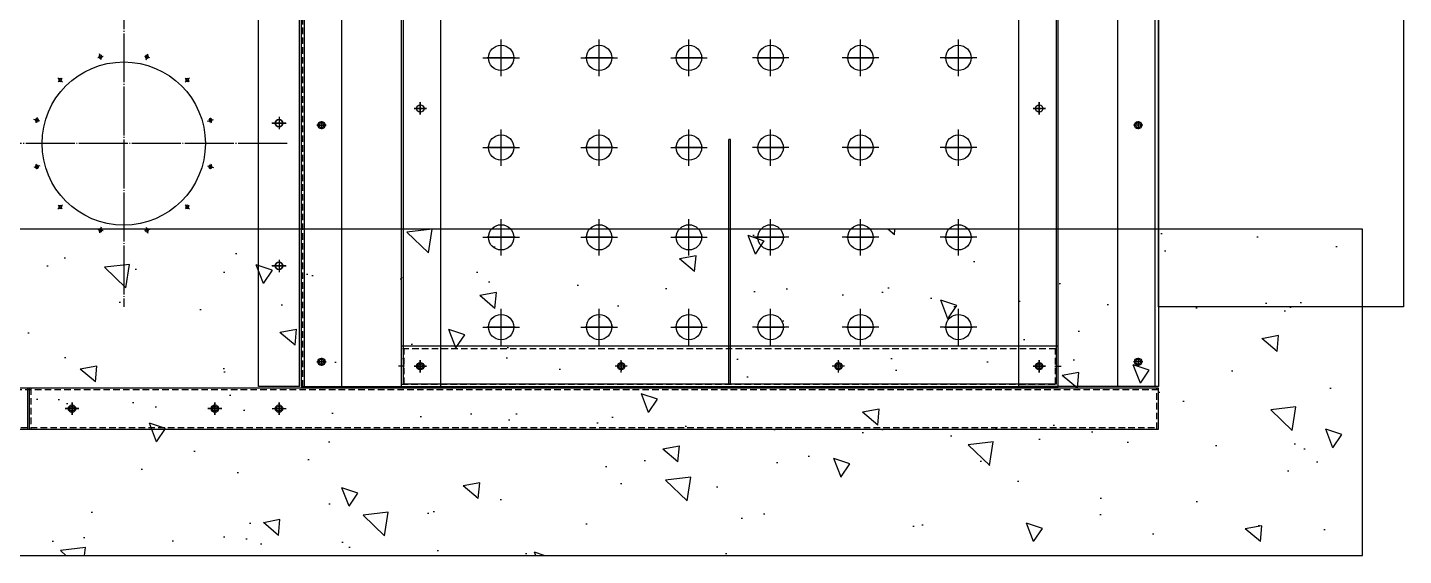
# Model space of a CAD drawing. Header units: millimetres. Extents: x 2760 to 22374, y 2628 to 16497.
# Drawn here: x 9291 to 10976, y 11124 to 11771 of the extents above; entities that cross this region are included whole.
import ezdxf

# ---------------------------------------------------------------- set-up
doc = ezdxf.new("R2010")
doc.units = ezdxf.units.MM
doc.linetypes.add('CENTER', pattern=[65, 60, -2, 1, -2])
doc.linetypes.add('HIDDEN', pattern=[3, 2, -1])
for name, color, linetype in [('2.위생-급수', 5, 'Continuous'), ('CENTER', 1, 'CENTER'), ('숨은선', 5, 'HIDDEN')]:
    doc.layers.add(name, color=color, linetype=linetype)

# ---------------------------------------------------------------- blocks, each defined once
blk = doc.blocks.new('A$C79BC46FD')
blk.add_circle((8.6, 7.5), 4.5)
blk.add_circle((8.6, 7.5), 4.5)
blk.add_circle((8.6, 7.5), 4.5)
blk.add_circle((8.6, 7.5), 4.5)
at = {"layer": 'CENTER'}
for p, q in [((17, 7.5), (0, 7.5)), ((8.6, 0), (8.6, 15)), ((8.6, 0), (8.6, 15)), ((8.6, 0), (8.6, 15)), ((8.6, 0), (8.6, 15))]:
    blk.add_line(p, q, dxfattribs=at)
blk = doc.blocks.new('*U114')
blk.add_circle((0, 0), 2)
blk.add_circle((0, 0), 2)
blk.add_circle((0, 0), 2)
blk.add_circle((0, 0), 2)
at = {"layer": 'CENTER'}
for p, q in [((3.8, 0), (-3.8, 0)), ((0, 3.3), (0, -3.3)), ((0, 3.3), (0, -3.3)), ((0, 3.3), (0, -3.3)), ((0, 3.3), (0, -3.3))]:
    blk.add_line(p, q, dxfattribs=at)
blk = doc.blocks.new('*U116')
at = {"color": 0, "linetype": 'ByBlock', "lineweight": -2, "transparency": 16777216}
for p, rotation in [((336577.1, 109247.9), 269.9999999999999), ((336522.1, 109233.2), 299.9999999999999), ((336632.1, 109233.2), 239.9999999999999), ((336481.8, 109192.9), 329.9999999999999), ((336672.4, 109192.9), 209.9999999999999), ((336687.1, 109137.9), 180), ((336481.8, 109082.9), 29.99999999999998), ((336672.4, 109082.9), 150), ((336522.1, 109042.6), 59.99999999999996), ((336632.1, 109042.6), 119.9999999999999), ((336577.1, 109027.8), 89.99999999999997)]:
    blk.add_blockref('*U114', p, dxfattribs=dict(at, rotation=rotation))
blk.add_blockref('*U114', (336467.1, 109137.9), dxfattribs=at)

msp = doc.modelspace()

# ---------------------------------------------------------------- hatches: boundary and pattern name
h = msp.add_hatch()
h.set_pattern_fill('AR-CONC', color=8, scale=1.28, angle=90)
h.set_pattern_definition([(140, (-15019.24, 13031.05), (20.402, 233.1964), [24.384, -268.224]), (85, (-15019.24, 13031.05), (-244.5528, -45.1116), [19.5072, -214.58]), (190.4514, (-15017.54, 13050.48), (-224.1507, 188.0848), [20.7232, -227.9555]), (136.1842, (-15084.26, 13031.05), (53.8142, 346.9812), [36.576, -402.336]), (186.6356, (-15079.78, 13059.96), (-316.7054, 303.8773), [31.085, -341.9336]), (81.1842, (-15084.26, 13031.05), (-316.7054, 303.8773), [29.2608, -321.8685]), (111, (-15068, 13063.56), (130.8995, 194.0664), [24.384, -268.224]), (56, (-15068, 13063.56), (-235.7606, 79.1066), [19.5072, -214.5792]), (161.4514, (-15057.1, 13079.73), (-104.8611, 273.173), [20.7232, -227.9551]), (127.5, (-15019.24, 13031.05), (-108.23045, 3.9534), [0, -211.97824, 0, -217.8304, 0, -215.392]), (97.5, (-15019.24, 13031.05), (-128.23114, 85.52917), [0, -124.19584, 0, -207.10144, 0, -82.0928]), (57.5, (-15019.24, 12958.545), (7.3328, 173.55596), [0, -81.28, 0, -253.5936, 0, -336.4992]), (47.5, (-15019.24, 12926.03), (-32.5459, 189.60535), [0, -105.664, 0, -168.4122, 0, -238.9632])])
h.paths.add_polyline_path([(10926.136, 11523.608), (5826.136, 11523.608), (5826.136, 11123.608), (10926.136, 11123.608)])

# ---------------------------------------------------------------- linework, layer by layer
at = {"color": 7}
for p, q in [((9574.145, 11330.608), (9574.145, 13276.608)), ((9574.145, 11330.608), (9574.145, 13276.608)), ((9626.145, 13276.608), (9626.145, 11330.608)), ((9626.145, 13276.608), (9626.145, 11330.608)), ((9676.145, 11330.608), (9676.145, 13276.608)), ((9676.145, 11330.608), (9676.145, 13276.608)), ((9751.145, 13273.608), (9751.145, 11333.608)), ((10551.145, 11333.608), (10551.145, 13273.608)), ((10626.145, 11330.608), (10626.145, 13276.608)), ((10676.145, 13276.608), (10676.145, 11330.608)), ((9624.145, 11330.608), (9624.145, 12027.608)), ((9624.145, 11330.608), (9624.145, 12027.608)), ((10150.145, 11333.608), (10150.145, 11633.608)), ((10152.145, 11633.608), (10150.145, 11633.608)), ((10152.145, 11333.608), (10152.145, 11633.608)), ((10676.145, 11328.608), (9043.145, 11328.608)), ((9291.145, 11328.608), (9291.145, 11278.608)), ((9291.145, 11328.608), (9291.145, 11278.608)), ((9291.145, 11328.608), (9291.145, 11278.608)), ((9291.145, 11328.608), (9291.145, 11278.608)), ((9293.145, 11328.608), (9293.145, 11278.608)), ((9293.145, 11328.608), (9293.145, 11278.608)), ((9293.145, 11328.608), (9293.145, 11278.608)), ((9293.145, 11328.608), (9293.145, 11278.608)), ((9624.145, 11330.608), (9574.145, 11330.608)), ((9624.145, 11330.608), (9574.145, 11330.608)), ((9624.145, 11330.608), (9574.145, 11330.608)), ((9624.145, 11330.608), (9574.145, 11330.608)), ((9626.145, 11330.608), (9676.145, 11330.608)), ((9626.145, 11330.608), (9676.145, 11330.608)), ((10551.145, 11333.608), (9751.145, 11333.608)), ((10676.145, 11330.608), (10626.145, 11330.608)), ((10676.145, 11278.608), (10676.145, 11328.608)), ((10676.145, 11278.608), (10676.145, 11328.608)), ((7128.145, 11278.608), (9624.145, 11278.608)), ((9043.145, 11278.608), (10676.145, 11278.608))]:
    msp.add_line(p, q, dxfattribs=at)
for p, q in [((9630.145, 11330.608), (9630.145, 13276.608)), ((9630.145, 11330.608), (9630.145, 13276.608)), ((9749.145, 11330.608), (9749.145, 13276.608)), ((9797.145, 11330.608), (9797.145, 13276.608)), ((10505.145, 11330.608), (10505.145, 13276.608)), ((10553.145, 11330.608), (10553.145, 13276.608)), ((10672.145, 11330.608), (10672.145, 13276.608)), ((9749.145, 11330.608), (9749.145, 11380.608)), ((9749.145, 11380.608), (10553.145, 11380.608)), ((10553.145, 11330.608), (10553.145, 11380.608)), ((9630.145, 11330.608), (9797.145, 11330.608)), ((9749.145, 11330.608), (10553.145, 11330.608)), ((10672.145, 11330.608), (10505.145, 11330.608))]:
    msp.add_line(p, q)
at = {"color": 8}
msp.add_lwpolyline([(5826.136, 11523.608), (5826.136, 11123.608), (10926.136, 11123.608), (10926.136, 11523.608)], close=True, dxfattribs=at)
for centre, radius in [((9871.145, 11733.608), 15.5), ((9991.145, 11733.608), 15.5), ((10101.145, 11733.608), 15.5), ((10201.145, 11733.608), 15.5), ((10311.145, 11733.608), 15.5), ((10431.145, 11733.608), 15.5), ((9772.145, 11671.608), 4.5), ((9772.145, 11671.608), 4.5), ((10530.145, 11671.608), 4.5), ((10530.145, 11671.608), 4.5), ((9599.145, 11653.608), 4.5), ((9599.145, 11653.608), 4.5), ((9599.145, 11653.608), 4.5), ((9599.145, 11653.608), 4.5), ((9599.145, 11653.608), 4.5), ((9599.145, 11653.608), 4.5), ((9599.145, 11653.608), 4.5), ((9599.145, 11653.608), 4.5), ((9651.145, 11651.108), 4.5), ((9651.145, 11651.108), 4.5), ((9651.145, 11651.108), 4.5), ((9651.145, 11651.108), 4.5), ((9651.145, 11651.108), 3), ((9651.145, 11651.108), 3), ((9651.145, 11651.108), 3), ((9651.145, 11651.108), 3), ((10651.145, 11651.108), 4.5), ((10651.145, 11651.108), 3), ((9871.145, 11623.608), 15.5), ((9991.145, 11623.608), 15.5), ((10101.145, 11623.608), 15.5), ((10201.145, 11623.608), 15.5), ((10311.145, 11623.608), 15.5), ((10431.145, 11623.608), 15.5), ((9871.145, 11513.608), 15.5), ((9991.145, 11513.608), 15.5), ((10101.145, 11513.608), 15.5), ((10201.145, 11513.608), 15.5), ((10311.145, 11513.608), 15.5), ((10431.145, 11513.608), 15.5), ((9599.145, 11478.608), 4.5), ((9599.145, 11478.608), 4.5), ((9599.145, 11478.608), 4.5), ((9599.145, 11478.608), 4.5), ((9599.145, 11478.608), 4.5), ((9599.145, 11478.608), 4.5), ((9599.145, 11478.608), 4.5), ((9599.145, 11478.608), 4.5), ((9871.145, 11403.608), 15.5), ((9991.145, 11403.608), 15.5), ((10101.145, 11403.608), 15.5), ((10201.145, 11403.608), 15.5), ((10311.145, 11403.608), 15.5), ((10431.145, 11403.608), 15.5), ((9651.145, 11361.108), 4.5), ((9651.145, 11361.108), 4.5), ((9651.145, 11361.108), 4.5), ((9651.145, 11361.108), 4.5), ((9651.145, 11361.108), 3), ((9651.145, 11361.108), 3), ((9651.145, 11361.108), 3), ((9651.145, 11361.108), 3), ((9772.145, 11355.608), 4.5), ((9772.145, 11355.608), 4.5), ((9772.145, 11355.608), 3), ((10018.145, 11355.608), 4.5), ((10018.145, 11355.608), 3), ((10284.145, 11355.608), 4.5), ((10284.145, 11355.608), 3), ((10530.145, 11355.608), 4.5), ((10530.145, 11355.608), 4.5), ((10530.145, 11355.608), 3), ((10651.145, 11361.108), 4.5), ((10651.145, 11361.108), 3), ((9345.645, 11303.608), 4.5), ((9345.645, 11303.608), 4.5), ((9345.645, 11303.608), 3), ((9345.645, 11303.608), 3), ((9345.645, 11303.608), 3), ((9345.645, 11303.608), 3), ((9345.645, 11303.608), 3), ((9345.645, 11303.608), 3), ((9345.645, 11303.608), 3), ((9345.645, 11303.608), 3), ((9345.645, 11303.608), 3), ((9345.645, 11303.608), 3), ((9345.645, 11303.608), 3), ((9345.645, 11303.608), 3), ((9345.645, 11303.608), 3), ((9345.645, 11303.608), 3), ((9345.645, 11303.608), 3), ((9345.645, 11303.608), 3), ((9520.645, 11303.608), 4.5), ((9520.645, 11303.608), 4.5), ((9520.645, 11303.608), 3), ((9520.645, 11303.608), 3), ((9520.645, 11303.608), 3), ((9520.645, 11303.608), 3), ((9520.645, 11303.608), 3), ((9520.645, 11303.608), 3), ((9520.645, 11303.608), 3), ((9520.645, 11303.608), 3), ((9520.645, 11303.608), 3), ((9520.645, 11303.608), 3), ((9520.645, 11303.608), 3), ((9520.645, 11303.608), 3), ((9520.645, 11303.608), 3), ((9520.645, 11303.608), 3), ((9520.645, 11303.608), 3), ((9520.645, 11303.608), 3), ((9599.145, 11303.608), 3), ((9599.145, 11303.608), 3), ((9599.145, 11303.608), 3), ((9599.145, 11303.608), 3), ((9599.145, 11303.608), 3), ((9599.145, 11303.608), 3), ((9599.145, 11303.608), 3), ((9599.145, 11303.608), 3), ((9599.145, 11303.608), 3), ((9599.145, 11303.608), 3), ((9599.145, 11303.608), 3), ((9599.145, 11303.608), 3), ((9599.145, 11303.608), 3), ((9599.145, 11303.608), 3), ((9599.145, 11303.608), 3), ((9599.145, 11303.608), 3)]:
    msp.add_circle(centre, radius)
at = {"color": 7}
msp.add_circle((9408.932, 11628.608), 100, dxfattribs=at)
at = {"layer": '2.위생-급수', "color": 4}
msp.add_lwpolyline([(10976.145, 11428.608), (10676.145, 11428.608), (10676.145, 13178.608), (10976.145, 13178.608)], close=True, dxfattribs=at)
at = {"layer": 'CENTER'}
for p, q in [((9408.932, 11828.608), (9408.932, 11428.608)), ((9871.145, 11711.279), (9871.145, 11755.938)), ((9871.145, 11716.432), (9871.145, 11750.785)), ((9991.145, 11711.279), (9991.145, 11755.938)), ((9991.145, 11716.432), (9991.145, 11750.785)), ((10101.145, 11711.279), (10101.145, 11755.938)), ((10101.145, 11716.432), (10101.145, 11750.785)), ((10201.145, 11711.279), (10201.145, 11755.938)), ((10201.145, 11716.432), (10201.145, 11750.785)), ((10311.145, 11711.279), (10311.145, 11755.938)), ((10311.145, 11716.432), (10311.145, 11750.785)), ((10431.145, 11711.279), (10431.145, 11755.938)), ((10431.145, 11716.432), (10431.145, 11750.785)), ((9848.816, 11733.608), (9893.474, 11733.608)), ((9888.321, 11733.608), (9853.969, 11733.608)), ((9853.969, 11733.608), (9888.321, 11733.608)), ((9888.321, 11733.608), (9853.969, 11733.608)), ((9968.816, 11733.608), (10013.474, 11733.608)), ((10008.321, 11733.608), (9973.969, 11733.608)), ((9973.969, 11733.608), (10008.321, 11733.608)), ((10008.321, 11733.608), (9973.969, 11733.608)), ((10078.816, 11733.608), (10123.474, 11733.608)), ((10118.321, 11733.608), (10083.969, 11733.608)), ((10083.969, 11733.608), (10118.321, 11733.608)), ((10118.321, 11733.608), (10083.969, 11733.608)), ((10223.474, 11733.608), (10178.816, 11733.608)), ((10183.969, 11733.608), (10218.321, 11733.608)), ((10218.321, 11733.608), (10183.969, 11733.608)), ((10183.969, 11733.608), (10218.321, 11733.608)), ((10333.474, 11733.608), (10288.816, 11733.608)), ((10293.969, 11733.608), (10328.321, 11733.608)), ((10328.321, 11733.608), (10293.969, 11733.608)), ((10293.969, 11733.608), (10328.321, 11733.608)), ((10453.474, 11733.608), (10408.816, 11733.608)), ((10448.321, 11733.608), (10413.969, 11733.608)), ((10413.969, 11733.608), (10448.321, 11733.608)), ((10413.969, 11733.608), (10448.321, 11733.608)), ((9772.145, 11679.108), (9772.145, 11664.108)), ((9772.145, 11664.108), (9772.145, 11679.108)), ((9772.145, 11665.883), (9772.145, 11677.334)), ((9772.145, 11677.334), (9772.145, 11665.883)), ((9772.145, 11677.334), (9772.145, 11665.883)), ((9772.145, 11665.883), (9772.145, 11677.334)), ((10530.145, 11679.108), (10530.145, 11664.108)), ((10530.145, 11664.108), (10530.145, 11679.108)), ((10530.145, 11665.883), (10530.145, 11677.334)), ((10530.145, 11677.334), (10530.145, 11665.883)), ((10530.145, 11677.334), (10530.145, 11665.883)), ((10530.145, 11665.883), (10530.145, 11677.334)), ((9599.145, 11661.108), (9599.145, 11646.108)), ((9599.145, 11661.108), (9599.145, 11646.108)), ((9599.145, 11661.108), (9599.145, 11646.108)), ((9599.145, 11661.108), (9599.145, 11646.108)), ((9599.145, 11661.108), (9599.145, 11646.108)), ((9599.145, 11661.108), (9599.145, 11646.108)), ((9599.145, 11661.108), (9599.145, 11646.108)), ((9599.145, 11661.108), (9599.145, 11646.108)), ((9779.645, 11671.608), (9764.645, 11671.608)), ((9764.645, 11671.608), (9779.645, 11671.608)), ((10522.645, 11671.608), (10537.645, 11671.608)), ((10537.645, 11671.608), (10522.645, 11671.608)), ((9607.571, 11653.608), (9590.529, 11653.608)), ((9607.571, 11653.608), (9590.529, 11653.608)), ((9656.763, 11651.108), (9645.401, 11651.108)), ((9656.763, 11651.108), (9645.401, 11651.108)), ((9656.763, 11651.108), (9645.401, 11651.108)), ((9656.763, 11651.108), (9645.401, 11651.108)), ((9645.528, 11651.108), (9656.889, 11651.108)), ((9645.528, 11651.108), (9656.889, 11651.108)), ((9645.528, 11651.108), (9656.889, 11651.108)), ((9645.528, 11651.108), (9656.889, 11651.108)), ((9651.145, 11656.108), (9651.145, 11646.108)), ((9651.145, 11656.108), (9651.145, 11646.108)), ((9651.145, 11656.108), (9651.145, 11646.108)), ((9651.145, 11656.108), (9651.145, 11646.108)), ((9651.145, 11656.108), (9651.145, 11646.108)), ((9651.145, 11656.108), (9651.145, 11646.108)), ((9651.145, 11656.108), (9651.145, 11646.108)), ((9651.145, 11656.108), (9651.145, 11646.108)), ((9651.145, 11656.108), (9651.145, 11646.108)), ((9651.145, 11656.108), (9651.145, 11646.108)), ((9651.145, 11656.108), (9651.145, 11646.108)), ((9651.145, 11656.108), (9651.145, 11646.108)), ((9651.145, 11656.108), (9651.145, 11646.108)), ((9651.145, 11656.108), (9651.145, 11646.108)), ((9651.145, 11656.108), (9651.145, 11646.108)), ((9651.145, 11656.108), (9651.145, 11646.108)), ((9651.145, 11656.108), (9651.145, 11646.108)), ((9651.145, 11656.108), (9651.145, 11646.108)), ((9651.145, 11656.108), (9651.145, 11646.108)), ((9651.145, 11656.108), (9651.145, 11646.108)), ((9651.145, 11656.108), (9651.145, 11646.108)), ((9651.145, 11656.108), (9651.145, 11646.108)), ((9651.145, 11656.108), (9651.145, 11646.108)), ((9651.145, 11656.108), (9651.145, 11646.108)), ((9651.145, 11656.108), (9651.145, 11646.108)), ((9651.145, 11656.108), (9651.145, 11646.108)), ((9651.145, 11656.108), (9651.145, 11646.108)), ((9651.145, 11656.108), (9651.145, 11646.108)), ((9651.145, 11656.108), (9651.145, 11646.108)), ((9651.145, 11656.108), (9651.145, 11646.108)), ((9651.145, 11656.108), (9651.145, 11646.108)), ((9651.145, 11656.108), (9651.145, 11646.108)), ((9871.145, 11601.279), (9871.145, 11645.938)), ((9991.145, 11601.279), (9991.145, 11645.938)), ((10101.145, 11601.279), (10101.145, 11645.938)), ((10201.145, 11601.279), (10201.145, 11645.938)), ((10311.145, 11601.279), (10311.145, 11645.938)), ((10431.145, 11601.279), (10431.145, 11645.938)), ((10656.763, 11651.108), (10645.401, 11651.108)), ((10656.763, 11651.108), (10645.401, 11651.108)), ((10651.145, 11656.108), (10651.145, 11646.108)), ((10651.145, 11656.108), (10651.145, 11646.108)), ((10651.145, 11656.108), (10651.145, 11646.108)), ((10651.145, 11656.108), (10651.145, 11646.108)), ((10651.145, 11656.108), (10651.145, 11646.108)), ((10651.145, 11656.108), (10651.145, 11646.108)), ((10651.145, 11656.108), (10651.145, 11646.108)), ((10651.145, 11656.108), (10651.145, 11646.108)), ((9608.932, 11628.608), (9208.932, 11628.608)), ((9871.145, 11606.432), (9871.145, 11640.785)), ((9991.145, 11606.432), (9991.145, 11640.785)), ((10101.145, 11606.432), (10101.145, 11640.785)), ((10201.145, 11606.432), (10201.145, 11640.785)), ((10311.145, 11606.432), (10311.145, 11640.785)), ((10431.145, 11606.432), (10431.145, 11640.785)), ((9848.816, 11623.608), (9893.474, 11623.608)), ((9888.321, 11623.608), (9853.969, 11623.608)), ((9853.969, 11623.608), (9888.321, 11623.608)), ((9888.321, 11623.608), (9853.969, 11623.608)), ((9968.816, 11623.608), (10013.474, 11623.608)), ((10008.321, 11623.608), (9973.969, 11623.608)), ((9973.969, 11623.608), (10008.321, 11623.608)), ((10008.321, 11623.608), (9973.969, 11623.608)), ((10078.816, 11623.608), (10123.474, 11623.608)), ((10118.321, 11623.608), (10083.969, 11623.608)), ((10083.969, 11623.608), (10118.321, 11623.608)), ((10118.321, 11623.608), (10083.969, 11623.608)), ((10223.474, 11623.608), (10178.816, 11623.608)), ((10183.969, 11623.608), (10218.321, 11623.608)), ((10218.321, 11623.608), (10183.969, 11623.608)), ((10183.969, 11623.608), (10218.321, 11623.608)), ((10333.474, 11623.608), (10288.816, 11623.608)), ((10293.969, 11623.608), (10328.321, 11623.608)), ((10328.321, 11623.608), (10293.969, 11623.608)), ((10293.969, 11623.608), (10328.321, 11623.608)), ((10453.474, 11623.608), (10408.816, 11623.608)), ((10413.969, 11623.608), (10448.321, 11623.608)), ((10448.321, 11623.608), (10413.969, 11623.608)), ((10413.969, 11623.608), (10448.321, 11623.608)), ((9871.145, 11491.279), (9871.145, 11535.938)), ((9871.145, 11496.432), (9871.145, 11530.785)), ((9991.145, 11491.279), (9991.145, 11535.938)), ((9991.145, 11496.432), (9991.145, 11530.785)), ((10101.145, 11491.279), (10101.145, 11535.938)), ((10101.145, 11496.432), (10101.145, 11530.785)), ((10201.145, 11491.279), (10201.145, 11535.938)), ((10201.145, 11496.432), (10201.145, 11530.785)), ((10311.145, 11491.279), (10311.145, 11535.938)), ((10311.145, 11496.432), (10311.145, 11530.785)), ((10431.145, 11491.279), (10431.145, 11535.938)), ((10431.145, 11496.432), (10431.145, 11530.785)), ((9848.816, 11513.608), (9893.474, 11513.608)), ((9888.321, 11513.608), (9853.969, 11513.608)), ((9853.969, 11513.608), (9888.321, 11513.608)), ((9888.321, 11513.608), (9853.969, 11513.608)), ((9968.816, 11513.608), (10013.474, 11513.608)), ((10008.321, 11513.608), (9973.969, 11513.608)), ((9973.969, 11513.608), (10008.321, 11513.608)), ((10008.321, 11513.608), (9973.969, 11513.608)), ((10078.816, 11513.608), (10123.474, 11513.608)), ((10118.321, 11513.608), (10083.969, 11513.608)), ((10083.969, 11513.608), (10118.321, 11513.608)), ((10118.321, 11513.608), (10083.969, 11513.608)), ((10223.474, 11513.608), (10178.816, 11513.608)), ((10183.969, 11513.608), (10218.321, 11513.608)), ((10218.321, 11513.608), (10183.969, 11513.608)), ((10183.969, 11513.608), (10218.321, 11513.608)), ((10333.474, 11513.608), (10288.816, 11513.608)), ((10293.969, 11513.608), (10328.321, 11513.608)), ((10328.321, 11513.608), (10293.969, 11513.608)), ((10293.969, 11513.608), (10328.321, 11513.608)), ((10453.474, 11513.608), (10408.816, 11513.608)), ((10413.969, 11513.608), (10448.321, 11513.608)), ((10448.321, 11513.608), (10413.969, 11513.608)), ((10413.969, 11513.608), (10448.321, 11513.608)), ((9607.571, 11478.608), (9590.529, 11478.608)), ((9607.571, 11478.608), (9590.529, 11478.608)), ((9599.145, 11486.108), (9599.145, 11471.108)), ((9599.145, 11486.108), (9599.145, 11471.108)), ((9599.145, 11486.108), (9599.145, 11471.108)), ((9599.145, 11486.108), (9599.145, 11471.108)), ((9599.145, 11486.108), (9599.145, 11471.108)), ((9599.145, 11486.108), (9599.145, 11471.108)), ((9599.145, 11486.108), (9599.145, 11471.108)), ((9599.145, 11486.108), (9599.145, 11471.108)), ((9871.145, 11381.279), (9871.145, 11425.938)), ((9991.145, 11381.279), (9991.145, 11425.938)), ((10101.145, 11381.279), (10101.145, 11425.938)), ((10201.145, 11381.279), (10201.145, 11425.938)), ((10311.145, 11381.279), (10311.145, 11425.938)), ((10431.145, 11381.279), (10431.145, 11425.938)), ((9871.145, 11386.432), (9871.145, 11420.785)), ((9991.145, 11386.432), (9991.145, 11420.785)), ((10101.145, 11386.432), (10101.145, 11420.785)), ((10201.145, 11386.432), (10201.145, 11420.785)), ((10311.145, 11386.432), (10311.145, 11420.785)), ((10431.145, 11386.432), (10431.145, 11420.785)), ((9848.816, 11403.608), (9893.474, 11403.608)), ((9888.321, 11403.608), (9853.969, 11403.608)), ((9853.969, 11403.608), (9888.321, 11403.608)), ((9888.321, 11403.608), (9853.969, 11403.608)), ((9968.816, 11403.608), (10013.474, 11403.608)), ((10008.321, 11403.608), (9973.969, 11403.608)), ((9973.969, 11403.608), (10008.321, 11403.608)), ((10008.321, 11403.608), (9973.969, 11403.608)), ((10078.816, 11403.608), (10123.474, 11403.608)), ((10118.321, 11403.608), (10083.969, 11403.608)), ((10083.969, 11403.608), (10118.321, 11403.608)), ((10118.321, 11403.608), (10083.969, 11403.608)), ((10223.474, 11403.608), (10178.816, 11403.608)), ((10183.969, 11403.608), (10218.321, 11403.608)), ((10218.321, 11403.608), (10183.969, 11403.608)), ((10183.969, 11403.608), (10218.321, 11403.608)), ((10333.474, 11403.608), (10288.816, 11403.608)), ((10293.969, 11403.608), (10328.321, 11403.608)), ((10328.321, 11403.608), (10293.969, 11403.608)), ((10293.969, 11403.608), (10328.321, 11403.608)), ((10453.474, 11403.608), (10408.816, 11403.608)), ((10413.969, 11403.608), (10448.321, 11403.608)), ((10448.321, 11403.608), (10413.969, 11403.608)), ((10413.969, 11403.608), (10448.321, 11403.608)), ((9656.763, 11361.108), (9645.401, 11361.108)), ((9656.763, 11361.108), (9645.401, 11361.108)), ((9656.763, 11361.108), (9645.401, 11361.108)), ((9656.763, 11361.108), (9645.401, 11361.108)), ((9645.528, 11361.108), (9656.889, 11361.108)), ((9645.528, 11361.108), (9656.889, 11361.108)), ((9645.528, 11361.108), (9656.889, 11361.108)), ((9645.528, 11361.108), (9656.889, 11361.108)), ((9651.145, 11366.108), (9651.145, 11356.108)), ((9651.145, 11366.108), (9651.145, 11356.108)), ((9651.145, 11366.108), (9651.145, 11356.108)), ((9651.145, 11366.108), (9651.145, 11356.108)), ((9651.145, 11366.108), (9651.145, 11356.108)), ((9651.145, 11366.108), (9651.145, 11356.108)), ((9651.145, 11366.108), (9651.145, 11356.108)), ((9651.145, 11366.108), (9651.145, 11356.108)), ((9651.145, 11366.108), (9651.145, 11356.108)), ((9651.145, 11366.108), (9651.145, 11356.108)), ((9651.145, 11366.108), (9651.145, 11356.108)), ((9651.145, 11366.108), (9651.145, 11356.108)), ((9651.145, 11366.108), (9651.145, 11356.108)), ((9651.145, 11366.108), (9651.145, 11356.108)), ((9651.145, 11366.108), (9651.145, 11356.108)), ((9651.145, 11366.108), (9651.145, 11356.108)), ((9651.145, 11366.108), (9651.145, 11356.108)), ((9651.145, 11366.108), (9651.145, 11356.108)), ((9651.145, 11366.108), (9651.145, 11356.108)), ((9651.145, 11366.108), (9651.145, 11356.108)), ((9651.145, 11366.108), (9651.145, 11356.108)), ((9651.145, 11366.108), (9651.145, 11356.108)), ((9651.145, 11366.108), (9651.145, 11356.108)), ((9651.145, 11366.108), (9651.145, 11356.108)), ((9651.145, 11366.108), (9651.145, 11356.108)), ((9651.145, 11366.108), (9651.145, 11356.108)), ((9651.145, 11366.108), (9651.145, 11356.108)), ((9651.145, 11366.108), (9651.145, 11356.108)), ((9651.145, 11366.108), (9651.145, 11356.108)), ((9651.145, 11366.108), (9651.145, 11356.108)), ((9651.145, 11366.108), (9651.145, 11356.108)), ((9651.145, 11366.108), (9651.145, 11356.108)), ((9772.145, 11363.108), (9772.145, 11348.108)), ((9772.145, 11348.108), (9772.145, 11363.108)), ((9772.145, 11348.108), (9772.145, 11363.108)), ((9772.145, 11349.883), (9772.145, 11361.334)), ((9772.145, 11361.334), (9772.145, 11349.883)), ((9772.145, 11361.334), (9772.145, 11349.883)), ((9772.145, 11349.883), (9772.145, 11361.334)), ((9772.145, 11361.334), (9772.145, 11349.883)), ((9772.145, 11349.883), (9772.145, 11361.334)), ((10018.145, 11348.108), (10018.145, 11363.108)), ((10018.145, 11348.108), (10018.145, 11363.108)), ((10018.145, 11361.334), (10018.145, 11349.883)), ((10018.145, 11349.883), (10018.145, 11361.334)), ((10018.145, 11361.334), (10018.145, 11349.883)), ((10018.145, 11349.883), (10018.145, 11361.334)), ((10284.145, 11348.108), (10284.145, 11363.108)), ((10284.145, 11348.108), (10284.145, 11363.108)), ((10284.145, 11361.334), (10284.145, 11349.883)), ((10284.145, 11349.883), (10284.145, 11361.334)), ((10284.145, 11361.334), (10284.145, 11349.883)), ((10284.145, 11349.883), (10284.145, 11361.334)), ((10530.145, 11363.108), (10530.145, 11348.108)), ((10530.145, 11348.108), (10530.145, 11363.108)), ((10530.145, 11348.108), (10530.145, 11363.108)), ((10530.145, 11349.883), (10530.145, 11361.334)), ((10530.145, 11361.334), (10530.145, 11349.883)), ((10530.145, 11361.334), (10530.145, 11349.883)), ((10530.145, 11349.883), (10530.145, 11361.334)), ((10530.145, 11361.334), (10530.145, 11349.883)), ((10530.145, 11349.883), (10530.145, 11361.334)), ((10656.763, 11361.108), (10645.401, 11361.108)), ((10656.763, 11361.108), (10645.401, 11361.108)), ((10651.145, 11366.108), (10651.145, 11356.108)), ((10651.145, 11366.108), (10651.145, 11356.108)), ((10651.145, 11366.108), (10651.145, 11356.108)), ((10651.145, 11366.108), (10651.145, 11356.108)), ((10651.145, 11366.108), (10651.145, 11356.108)), ((10651.145, 11366.108), (10651.145, 11356.108)), ((10651.145, 11366.108), (10651.145, 11356.108)), ((10651.145, 11366.108), (10651.145, 11356.108)), ((9752.974, 11355.608), (9745.316, 11355.608)), ((9779.645, 11355.608), (9764.645, 11355.608)), ((9764.645, 11355.608), (9779.645, 11355.608)), ((9779.645, 11355.608), (9764.645, 11355.608)), ((10025.645, 11355.608), (10010.645, 11355.608)), ((10025.645, 11355.608), (10010.645, 11355.608)), ((10291.645, 11355.608), (10276.645, 11355.608)), ((10291.645, 11355.608), (10276.645, 11355.608)), ((10522.645, 11355.608), (10537.645, 11355.608)), ((10537.645, 11355.608), (10522.645, 11355.608)), ((10537.645, 11355.608), (10522.645, 11355.608)), ((10549.316, 11355.608), (10556.974, 11355.608)), ((9345.645, 11296.108), (9345.645, 11311.108)), ((9345.645, 11296.108), (9345.645, 11311.108)), ((9345.645, 11296.108), (9345.645, 11311.108)), ((9345.645, 11296.108), (9345.645, 11311.108)), ((9345.645, 11296.108), (9345.645, 11311.108)), ((9345.645, 11296.108), (9345.645, 11311.108)), ((9345.645, 11296.108), (9345.645, 11311.108)), ((9345.645, 11296.108), (9345.645, 11311.108)), ((9345.645, 11311.108), (9345.645, 11296.108)), ((9345.645, 11311.108), (9345.645, 11296.108)), ((9345.645, 11311.108), (9345.645, 11296.108)), ((9345.645, 11311.108), (9345.645, 11296.108)), ((9345.645, 11311.108), (9345.645, 11296.108)), ((9345.645, 11311.108), (9345.645, 11296.108)), ((9345.645, 11311.108), (9345.645, 11296.108)), ((9345.645, 11311.108), (9345.645, 11296.108)), ((9345.645, 11296.108), (9345.645, 11311.108)), ((9345.645, 11296.108), (9345.645, 11311.108)), ((9345.645, 11296.108), (9345.645, 11311.108)), ((9345.645, 11296.108), (9345.645, 11311.108)), ((9345.645, 11296.108), (9345.645, 11311.108)), ((9345.645, 11296.108), (9345.645, 11311.108)), ((9345.645, 11296.108), (9345.645, 11311.108)), ((9345.645, 11296.108), (9345.645, 11311.108)), ((9345.645, 11311.108), (9345.645, 11296.108)), ((9345.645, 11311.108), (9345.645, 11296.108)), ((9345.645, 11311.108), (9345.645, 11296.108)), ((9345.645, 11311.108), (9345.645, 11296.108)), ((9345.645, 11311.108), (9345.645, 11296.108)), ((9345.645, 11311.108), (9345.645, 11296.108)), ((9345.645, 11311.108), (9345.645, 11296.108)), ((9345.645, 11311.108), (9345.645, 11296.108)), ((9520.645, 11296.108), (9520.645, 11311.108)), ((9520.645, 11296.108), (9520.645, 11311.108)), ((9520.645, 11296.108), (9520.645, 11311.108)), ((9520.645, 11296.108), (9520.645, 11311.108)), ((9520.645, 11296.108), (9520.645, 11311.108)), ((9520.645, 11296.108), (9520.645, 11311.108)), ((9520.645, 11296.108), (9520.645, 11311.108)), ((9520.645, 11296.108), (9520.645, 11311.108)), ((9520.645, 11311.108), (9520.645, 11296.108)), ((9520.645, 11311.108), (9520.645, 11296.108)), ((9520.645, 11311.108), (9520.645, 11296.108)), ((9520.645, 11311.108), (9520.645, 11296.108)), ((9520.645, 11311.108), (9520.645, 11296.108)), ((9520.645, 11311.108), (9520.645, 11296.108)), ((9520.645, 11311.108), (9520.645, 11296.108)), ((9520.645, 11311.108), (9520.645, 11296.108)), ((9520.645, 11296.108), (9520.645, 11311.108)), ((9520.645, 11296.108), (9520.645, 11311.108)), ((9520.645, 11296.108), (9520.645, 11311.108)), ((9520.645, 11296.108), (9520.645, 11311.108)), ((9520.645, 11296.108), (9520.645, 11311.108)), ((9520.645, 11296.108), (9520.645, 11311.108)), ((9520.645, 11296.108), (9520.645, 11311.108)), ((9520.645, 11296.108), (9520.645, 11311.108)), ((9520.645, 11311.108), (9520.645, 11296.108)), ((9520.645, 11311.108), (9520.645, 11296.108)), ((9520.645, 11311.108), (9520.645, 11296.108)), ((9520.645, 11311.108), (9520.645, 11296.108)), ((9520.645, 11311.108), (9520.645, 11296.108)), ((9520.645, 11311.108), (9520.645, 11296.108)), ((9520.645, 11311.108), (9520.645, 11296.108)), ((9520.645, 11311.108), (9520.645, 11296.108)), ((9599.145, 11296.108), (9599.145, 11311.108)), ((9599.145, 11296.108), (9599.145, 11311.108)), ((9599.145, 11296.108), (9599.145, 11311.108)), ((9599.145, 11296.108), (9599.145, 11311.108)), ((9599.145, 11296.108), (9599.145, 11311.108)), ((9599.145, 11296.108), (9599.145, 11311.108)), ((9599.145, 11296.108), (9599.145, 11311.108)), ((9599.145, 11296.108), (9599.145, 11311.108)), ((9599.145, 11296.108), (9599.145, 11311.108)), ((9599.145, 11296.108), (9599.145, 11311.108)), ((9599.145, 11296.108), (9599.145, 11311.108)), ((9599.145, 11296.108), (9599.145, 11311.108)), ((9599.145, 11296.108), (9599.145, 11311.108)), ((9599.145, 11296.108), (9599.145, 11311.108)), ((9599.145, 11296.108), (9599.145, 11311.108)), ((9599.145, 11296.108), (9599.145, 11311.108)), ((9337.124, 11303.608), (9354.167, 11303.608)), ((9337.124, 11303.608), (9354.167, 11303.608)), ((9337.124, 11303.608), (9354.167, 11303.608)), ((9354.167, 11303.608), (9337.124, 11303.608)), ((9337.124, 11303.608), (9354.167, 11303.608)), ((9337.124, 11303.608), (9354.167, 11303.608)), ((9337.124, 11303.608), (9354.167, 11303.608)), ((9354.167, 11303.608), (9337.124, 11303.608)), ((9512.124, 11303.608), (9529.167, 11303.608)), ((9512.124, 11303.608), (9529.167, 11303.608)), ((9512.124, 11303.608), (9529.167, 11303.608)), ((9529.167, 11303.608), (9512.124, 11303.608)), ((9512.124, 11303.608), (9529.167, 11303.608)), ((9512.124, 11303.608), (9529.167, 11303.608)), ((9512.124, 11303.608), (9529.167, 11303.608)), ((9529.167, 11303.608), (9512.124, 11303.608)), ((9590.624, 11303.608), (9607.667, 11303.608)), ((9590.624, 11303.608), (9607.667, 11303.608)), ((9590.624, 11303.608), (9607.667, 11303.608)), ((9590.624, 11303.608), (9607.667, 11303.608))]:
    msp.add_line(p, q, dxfattribs=at)
at = {"layer": '숨은선', "ltscale": 4}
for p, q in [((9628.145, 11330.608), (9628.145, 13276.608)), ((9628.145, 11330.608), (9628.145, 13276.608)), ((9750.145, 11377.408), (10553.145, 11377.408)), ((9752.345, 11333.808), (9752.345, 11377.408)), ((10549.945, 11333.808), (10549.945, 11377.408)), ((10676.145, 11326.608), (9043.145, 11326.608)), ((9295.145, 11328.608), (9295.145, 11278.608)), ((9295.145, 11328.608), (9295.145, 11278.608)), ((9295.145, 11328.608), (9295.145, 11278.608)), ((9295.145, 11328.608), (9295.145, 11278.608)), ((9749.145, 11333.808), (10553.145, 11333.808)), ((10674.145, 11278.608), (10674.145, 11328.608)), ((10674.145, 11278.608), (10674.145, 11328.608)), ((9043.145, 11280.608), (10676.145, 11280.608))]:
    msp.add_line(p, q, dxfattribs=at)

# ---------------------------------------------------------------- block references
at = {"color": 7, "xscale": -1, "rotation": 345}
msp.add_blockref('*U116', (306270.483, -180903.05), dxfattribs=at)
at = {"color": 7, "extrusion": (0, 0, -1), "zscale": -1, "rotation": 180}
for p in [(-9590.528, 11661.109), (-9590.528, 11486.109)]:
    msp.add_blockref('A$C79BC46FD', p, dxfattribs=at)
at = {"color": 7, "rotation": 180}
for p in [(9607.762, 11661.109), (9607.762, 11486.109), (9607.762, 11311.109)]:
    msp.add_blockref('A$C79BC46FD', p, dxfattribs=at)

doc.saveas('drawing.dxf')
